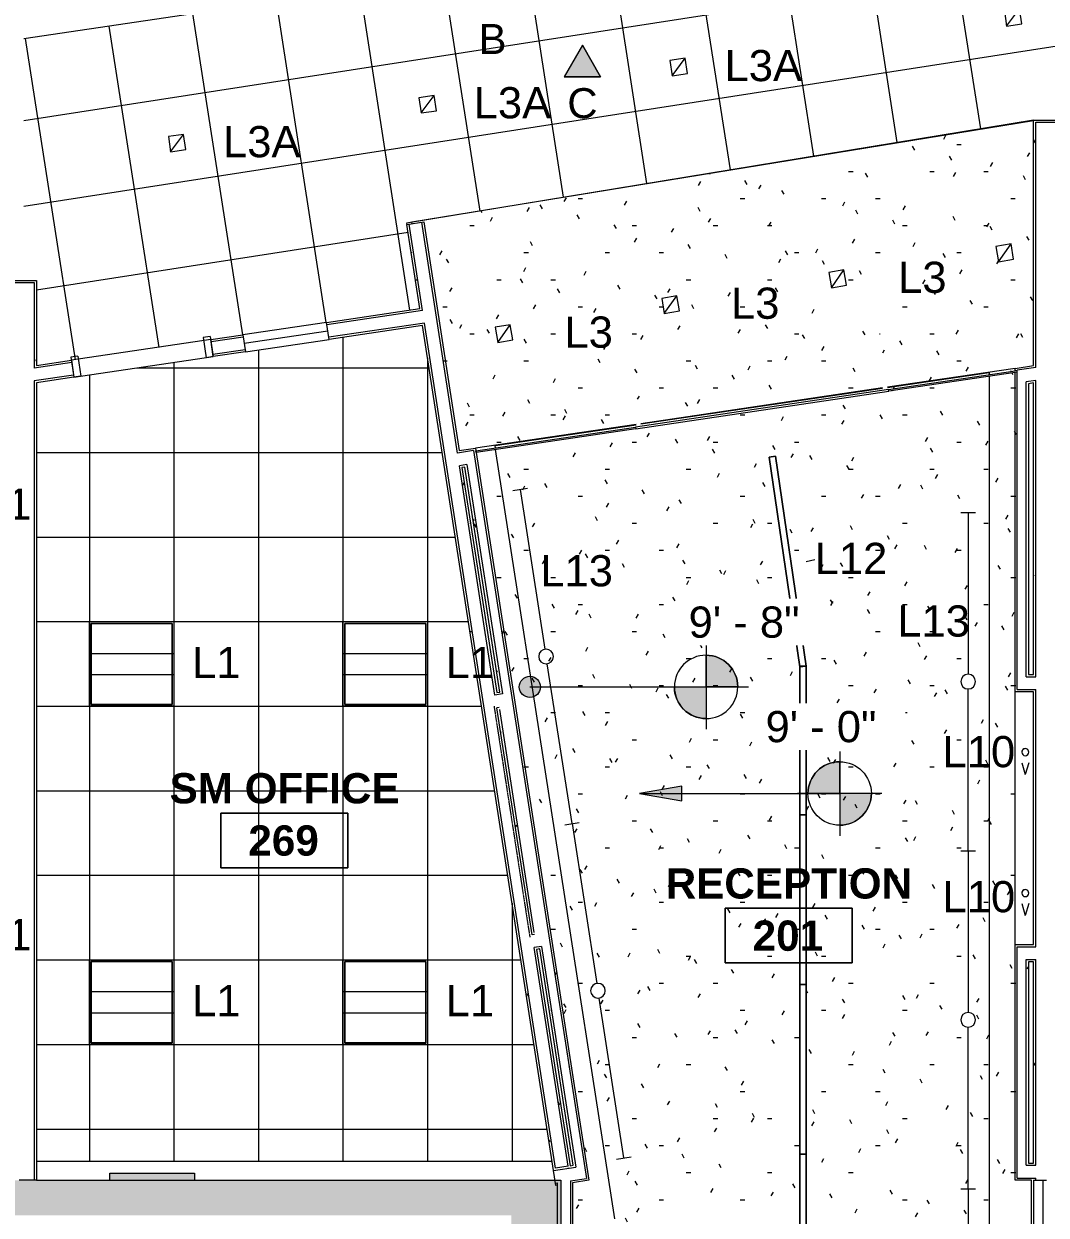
# Model space of a CAD drawing. Header units: inches. Extents: x 389 to 3083, y 11893 to 13691.
# Drawn here: x 1535.3 to 1825.6, y 12990.2 to 13328.3 of the extents above; entities that cross this region are included whole.
import ezdxf

# ---------------------------------------------------------------- set-up
doc = ezdxf.new("R2010")
doc.units = ezdxf.units.IN
doc.header["$MEASUREMENT"] = 0
doc.linetypes.add('X2$0$Overhead 1_16_', pattern=[0.10156249999999999, 0.06249999999999999, -0.03906249999999999])
for name, color, linetype, lineweight in [('X2$0$A-ANNO-NOTE', 131, 'Continuous', 9), ('X2$0$A-AREA-IDEN', 2, 'Continuous', 9), ('X2$0$A-CLNG', 13, 'Continuous', 13), ('X2$0$A-CLNG-PATT', 13, 'Continuous', 13), ('X2$0$A-DETL', 90, 'Continuous', 13), ('X2$0$A-DETL-GENF', 92, 'Continuous', 9), ('X2$0$A-DOOR', 31, 'Continuous', 13), ('X2$0$A-DOOR-FRAM', 31, 'Continuous', 20), ('X2$0$A-FLOR-OVHD', 1, 'X2$0$Overhead 1_16_', 9), ('X2$0$A-GLAZ', 151, 'Continuous', 13), ('X2$0$A-WALL', 113, 'Continuous', 13), ('X2$0$A-WALL-PATT', 111, 'Continuous', 13), ('X2$0$E-LITE-EQPM', 33, 'Continuous', 9), ('X2$0$E-LITE-EQPM-IDEN', 33, 'Continuous', 9), ('X2$0$G-ANNO-DIMS', 111, 'Continuous', 9), ('X2$0$I-WALL', 2, 'Continuous', 9)]:
    doc.layers.add(name, color=color, linetype=linetype, lineweight=lineweight)
doc.styles.add('X2$0$Arial_3', font='arial.ttf', dxfattribs={"height": 8.85179640718562})
doc.styles.add('X2$0$Swis721 Lt BT', font='swissl.ttf', dxfattribs={"height": 8.51463790446841})
doc.styles.add('X2$0$Swis721 Lt BT_B', font='', dxfattribs={"height": 8.583975346687202})
doc.styles.get('X2$0$Swis721 Lt BT_B').set_extended_font_data('Swis721 Lt BT', bold=True)
pattern_1 = [(0, (-24941.60159030255, 0), (30.72, 7.68), [1.267, -21.773, 1.267, -21.773, -122.88]), (0, (-24941.60159030255, 0), (30.72, 7.68), [-46.08, 1.267, -44.813, 1.267, -21.773, -53.76]), (0, (-24941.60159030255, 0), (30.72, 7.68), [-115.2, 1.267, -14.093, 1.267, -37.133]), (120, (-24930.08159030255, 3.84), (-22.01107510106448, 22.76430040425796), [1.267, -21.773, 1.267, -21.773, -122.88]), (120, (-24930.08159030255, 3.84), (-22.01107510106448, 22.76430040425796), [-46.07999999999998, 1.267, -44.81299999999999, 1.267, -21.773, -53.75999999999998]), (120, (-24930.08159030255, 3.84), (-22.01107510106448, 22.76430040425796), [-115.2, 1.267, -14.093, 1.267, -37.13299999999999]), (240, (-24926.24159030255, 19.2), (-8.708924898935503, -30.44430040425795), [1.267, -21.773, 1.267, -21.773, -122.88]), (240, (-24926.24159030255, 19.2), (-8.708924898935503, -30.44430040425795), [-46.08, 1.267, -44.813, 1.267, -21.773, -53.76]), (240, (-24926.24159030255, 19.2), (-8.708924898935503, -30.44430040425795), [-115.2, 1.267, -14.093, 1.267, -37.133])]

# ---------------------------------------------------------------- blocks, each defined once
blk = doc.blocks.new('X2$0$Single Flush - OTJ_SOLIDFLUSH_ALUM-4900816-FIRST FLOOR')
at = {"layer": 'X2$0$A-DOOR-FRAM'}
for p, q in [((-20.00000000000034, -3.312499999999999), (-20.00000000000034, 2.4375)), ((-20.00000000000034, 2.437499999999999), (-18.00000000000034, 2.437499999999999)), ((-18.00000000000034, -3.312499999999999), (-18.00000000000034, 2.4375)), ((18.00000399999976, -3.312499999999999), (18.00000399999976, 2.4375)), ((18.00000399999976, 2.437499999999999), (20.00000399999975, 2.437499999999999)), ((20.00000399999975, -3.312499999999999), (20.00000399999975, 2.4375)), ((-20.00000000000034, -3.312499999999999), (-18.00000000000034, -3.312499999999999)), ((18.00000399999976, -3.312499999999999), (20.00000399999975, -3.312499999999999))]:
    blk.add_line(p, q, dxfattribs=at)
blk = doc.blocks.new('X2$0$Frameless opening with glazing - 24_ x 96_-4900874-FIRST FLOOR')
at = {"layer": 'X2$0$A-GLAZ'}
blk.add_line((-13.5000000000001, 0.06250000000124077), (10.49999999999988, 0.06250000000124077), dxfattribs=at)
blk = doc.blocks.new('X2$0$L-Ceiling Light - Linear Box - 2_x2_-4960925-FIRST FLOOR')
at = {"layer": 'X2$0$E-LITE-EQPM'}
for p, q in [((-12, -11.99999999999904), (-12, 12.00000000000094)), ((-12, 12.00000000000094), (12, 12.00000000000094)), ((-12, -11.99999999999965), (-12, 12.00000000000037)), ((-12, 12.00000000000037), (11.99999999999999, 12.00000000000037)), ((-11.50000000000008, -11.49999999999979), (-11.50000000000008, 11.50000000000021)), ((-11.50000000000008, 11.50000000000021), (11.49999999999991, 11.50000000000021)), ((11.49999999999985, 11.50000000000037), (-11.50000000000013, 11.50000000000037)), ((-11.50000000000012, 11.50000000000037), (-11.50000000000013, -11.49999999999964)), ((11.49999999999991, 11.50000000000021), (11.49999999999991, -11.49999999999979)), ((11.49999999999985, -11.49999999999964), (11.49999999999985, 11.50000000000037)), ((12, 12.00000000000094), (12, -11.99999999999903)), ((11.99999999999999, 12.00000000000037), (11.99999999999999, -11.99999999999965)), ((-12.00000000000001, 3.00000000000094), (11.99999999999999, 3.00000000000094)), ((-12.00000000000001, -2.99999999999906), (11.99999999999999, -2.99999999999906)), ((12, -11.99999999999904), (-12, -11.99999999999904)), ((11.99999999999999, -11.99999999999965), (-12, -11.99999999999965)), ((11.49999999999991, -11.49999999999979), (-11.50000000000008, -11.49999999999979)), ((-11.50000000000013, -11.49999999999964), (11.49999999999985, -11.49999999999964))]:
    blk.add_line(p, q, dxfattribs=at)
blk = doc.blocks.new('X2$0$L-Recessed Square Downlight - 4_-4552743-FIRST FLOOR')
at = {"layer": 'X2$0$E-LITE-EQPM'}
for p, q in [((-2.187499999999749, -2.18750000000022), (-2.187499999999749, 2.187499999999678)), ((-2.187499999999749, 2.187499999999678), (2.187500000000309, 2.187499999999678)), ((-2.187499999999749, 2.187499999999678), (2.187500000000309, -2.18750000000022)), ((2.187500000000309, 2.187499999999678), (2.187500000000309, -2.18750000000022)), ((2.187500000000309, -2.18750000000022), (-2.187499999999748, -2.18750000000022))]:
    blk.add_line(p, q, dxfattribs=at)
blk = doc.blocks.new('X2$0$L-Recessed Square Downlight - 4_  black trim-5264487-FIRST FLOOR')
at = {"layer": 'X2$0$E-LITE-EQPM'}
for p, q in [((-2.187499999999749, -2.18750000000022), (-2.187499999999749, 2.187499999999678)), ((-2.187499999999749, 2.187499999999678), (2.187500000000309, 2.187499999999678)), ((-2.187499999999749, 2.187499999999678), (2.187500000000309, -2.18750000000022)), ((2.187500000000309, 2.187499999999678), (2.187500000000309, -2.18750000000022)), ((2.187500000000309, -2.18750000000022), (-2.187499999999748, -2.18750000000022))]:
    blk.add_line(p, q, dxfattribs=at)
blk = doc.blocks.new('X2$0$L-Recessed Circular - Wall Washer - 2_-5292721-FIRST FLOOR')
at = {"layer": 'X2$0$E-LITE-EQPM'}
for p in [(-0.9999999999999578, -2.999999999999904), (1.000000000000032, -2.9999999999999)]:
    blk.add_line(p, (3.996802888650563e-15, -6.377481400514744), dxfattribs=at)
for centre, radius, start, end in [((0, 0), 0.9999999999739633, 359.9999999999996, 179.9999999999997), ((0, 2.1316282072803e-14), 0.9999999999739634, 180.0000000000001, 359.9999999999993)]:
    blk.add_arc(centre, radius, start, end, dxfattribs=at)
blk = doc.blocks.new('X2$0$Lighting-Recessed-Axis-Sculpt - SCR-B4-300-80-35-F-4 2-5312982-FIRST FLOOR')
at = {"layer": 'X2$0$A-DETL-GENF'}
for p, q in [((21.08500000000024, 0.8749999999996664), (-21.08499999999975, 0.8749999999996664)), ((-21.08499999999975, 0.8749999999996664), (-21.08499999999975, -0.8750000000003298)), ((-21.08499999999975, 0.8749999999996664), (21.08500000000024, 0.8749999999996664)), ((-21.08499999999975, -0.8750000000003298), (-21.08499999999975, 0.8749999999996664)), ((21.08500000000024, -0.8750000000003298), (21.08500000000024, 0.8749999999996664)), ((21.08500000000024, 0.8749999999996664), (21.08500000000024, -0.8750000000003298)), ((-21.08499999999975, -0.8750000000003298), (21.08500000000024, -0.8750000000003298)), ((21.08500000000024, -0.8750000000003298), (-21.08499999999975, -0.8750000000003298))]:
    blk.add_line(p, q, dxfattribs=at)
blk = doc.blocks.new('X2$0$Lighting-Recessed-Axis-Sculpt - SCR-B4-300-80-35-F-4-V5-FIRST FLOOR')
at = {"layer": 'X2$0$A-DETL-GENF'}
for p, q in [((24.08500000000024, 0.874999999999668), (-24.08499999999975, 0.874999999999668)), ((-24.08499999999975, 0.874999999999668), (-24.08499999999975, -0.8750000000003315)), ((-24.08499999999975, 0.874999999999668), (24.08500000000024, 0.874999999999668)), ((-24.08499999999975, -0.8750000000003315), (-24.08499999999975, 0.874999999999668)), ((24.08500000000024, -0.8750000000003315), (24.08500000000024, 0.874999999999668)), ((24.08500000000024, 0.874999999999668), (24.08500000000024, -0.8750000000003315)), ((-24.08499999999975, -0.8750000000003315), (24.08500000000024, -0.8750000000003315)), ((24.08500000000024, -0.8750000000003315), (-24.08499999999975, -0.8750000000003315))]:
    blk.add_line(p, q, dxfattribs=at)
blk = doc.blocks.new('X2$0$Lighting-Recessed-Axis-Sculpt - SCR-B4-300-80-35-F-4 2 2-5313175-FIRST FLOOR')
at = {"layer": 'X2$0$A-DETL-GENF'}
for p, q in [((30.08500000000024, 0.8749999999996664), (-30.08499999999975, 0.8749999999996664)), ((-30.08499999999975, 0.8749999999996664), (-30.08499999999975, -0.8750000000003298)), ((-30.08499999999975, 0.8749999999996664), (30.08500000000024, 0.8749999999996664)), ((-30.08499999999975, -0.8750000000003298), (-30.08499999999975, 0.8749999999996664)), ((30.08500000000024, -0.8750000000003298), (30.08500000000024, 0.8749999999996664)), ((30.08500000000024, 0.8749999999996664), (30.08500000000024, -0.8750000000003298)), ((-30.08499999999975, -0.8750000000003298), (30.08500000000024, -0.8750000000003298)), ((30.08500000000024, -0.8750000000003298), (-30.08499999999975, -0.8750000000003298))]:
    blk.add_line(p, q, dxfattribs=at)
blk = doc.blocks.new('X2$0$Strip Lighting Fixtures - 8_ COVE LIGHT-5330250-FIRST FLOOR')
at = {"layer": 'X2$0$A-DETL-GENF'}
for p, q in [((0, 2.093749999999723), (0, -2.093750000000286)), ((96.00000000000007, 2.093749999999755), (96.00000000000007, -2.09375000000056)), ((0, -2.104982854689297e-13), (45.90625, -2.104982854689297e-13)), ((96.00000000000007, -1.891820033961266e-13), (50.09374999999999, -1.891820033961266e-13))]:
    blk.add_line(p, q, dxfattribs=at)
blk.add_circle((47.99999999999999, -2.611244553918368e-13), 2.09375, dxfattribs=at)
blk = doc.blocks.new('X2$0$Room Tag - Room Name and Number-3379422-FIRST FLOOR')
at = {"layer": 'X2$0$A-AREA-IDEN'}
for p, q in [((-0.1880646717928032, -0.1635729993857746), (-0.1880646717928032, -0.001823739990654245)), ((-0.1880646717928032, -0.001823739990654244), (0.1869353282071967, -0.001823739990654244)), ((0.1869353282071967, -0.001823739990655456), (-0.1880646717928029, -0.001823739990654244)), ((-0.1880646717928029, -0.001823739990654251), (-0.1880646717928032, -0.1635729993857734)), ((0.1869353282071967, -0.001823739990654244), (0.1869353282071967, -0.1635729993857746)), ((0.1869353282071964, -0.1635729993857746), (0.1869353282071967, -0.001823739990655458)), ((0.1869353282071967, -0.1635729993857746), (-0.1880646717928032, -0.1635729993857746)), ((-0.1880646717928032, -0.1635729993857734), (0.1869353282071964, -0.1635729993857746))]:
    blk.add_line(p, q, dxfattribs=at)
blk = doc.blocks.new('X2$0$Spot Elevations - Spot Elevation - Target Filled-49714-FIRST FLOOR')
at = {"layer": 'X2$0$G-ANNO-DIMS'}
h = blk.add_hatch(color=256, dxfattribs=at)
edge = h.paths.add_edge_path(flags=0)
edge.add_line((1.249000902703301e-16, 0), (-0.09374999999999985, 0))
edge.add_arc((4.891920202254595e-16, -2.60208521396521e-16), 0.09375000000000024, 90.00000000000063, 180.0000000000003, ccw=False)
edge.add_line((1.249000902703301e-16, 0.09375000000000007), (1.249000902703301e-16, 0))
h = blk.add_hatch(color=256, dxfattribs=at)
edge = h.paths.add_edge_path(flags=0)
edge.add_line((1.249000902703301e-16, 0), (0.09375000000000029, 0))
edge.add_arc((2.289834988289385e-16, 6.245004513516504e-17), 0.09374999999999996, 269.99999999999955, 359.99999999999966, ccw=False)
edge.add_line((1.249000902703301e-16, -0.09375), (1.249000902703301e-16, 0))
for p, q in [((-2.706168622523819e-16, 0.1243846875261664), (-2.706168622523819e-16, -0.125)), ((1.249000902703301e-16, 0), (1.249000902703301e-16, 0.09375000000000007)), ((0.1250000000000001, 7.067913962433002e-16), (-0.1249999999999998, 7.067913962433002e-16)), ((-0.09374999999999985, 0), (1.249000902703301e-16, 0)), ((1.249000902703301e-16, 0), (1.249000902703301e-16, -0.09375)), ((0.09375000000000029, 0), (1.249000902703301e-16, 0))]:
    blk.add_line(p, q, dxfattribs=at)
blk.add_circle((1.249000902703301e-16, 0), 0.09375000000000006, dxfattribs=at)
for centre, radius, start, end in [((4.891920202254595e-16, -2.60208521396521e-16), 0.09375000000000024, 90.0000000000002, 179.9999999999999), ((2.289834988289385e-16, 6.245004513516504e-17), 0.09374999999999996, 269.9999999999992, 359.9999999999993)]:
    blk.add_arc(centre, radius, start, end, dxfattribs=at)

msp = doc.modelspace()

# ---------------------------------------------------------------- hatches: boundary and pattern name
at = {"layer": 'X2$0$A-ANNO-NOTE'}
msp.add_hatch(color=256, dxfattribs=at).paths.add_polyline_path([(1688.748751745487, 13313.29870653582), (1693.894266873453, 13322.23764130282), (1699.062853900468, 13313.31202710294)], flags=0)
at = {"layer": 'X2$0$A-CLNG-PATT'}
h = msp.add_hatch(dxfattribs=at)
h.set_pattern_fill('FP2_30', color=256, style=0, pattern_type=2)
h.set_pattern_definition(pattern_1)
h.paths.add_polyline_path([(1658.955368658972, 13207.19636014671), (1663.525733240189, 13207.90515672902), (1663.536021209453, 13207.83881926135), (1709.146660125658, 13214.5963689987), (1703.90716329631, 13249.95993387862), (1705.267315546873, 13250.16145523057), (1710.543510943291, 13214.80332266347), (1779.132712094652, 13224.96531445396), (1773.893179097966, 13260.32912344242), (1775.253331348529, 13260.53064479436), (1780.529526744951, 13225.17226276026), (1822.00196770074, 13231.31670820439), (1822.00196770074, 13300.83561283063), (1730.843697993678, 13286.030866429), (1645.481761282128, 13271.98068814778), (1645.550405597423, 13271.55801984682), (1648.893414005568, 13272.07647146971), (1658.845444694227, 13207.90515672902)], flags=0)
h = msp.add_hatch(dxfattribs=at)
h.set_pattern_fill('FP2_82', color=256, style=0, pattern_type=2)
h.set_pattern_definition(pattern_1)
h.paths.add_polyline_path([(1710.793786576742, 12656.13956830657), (1722.742732514915, 12657.90993463049), (1703.126967700769, 12731.11696554612), (1703.126967700769, 12989.16966313752), (1669.269114697283, 13207.48721153552), (1663.718099323534, 13206.66476822278), (1695.751967700831, 13000.10838648462), (1691.126967700769, 12999.39111674935), (1691.14901531352, 12729.45485276408), (1710.334277647973, 12657.85447897528)], flags=0)
h.paths.add_polyline_path([(1809.37696770074, 12670.74573899893), (1821.37696770074, 12672.52366953749), (1821.37696770074, 13000.10838648464), (1816.751967700748, 13000.10838648464), (1816.751967700748, 13229.33840055786), (1809.37696770074, 13228.24571408104), (1809.37696770074, 12671.98444743589)], flags=0)
h.paths.add_polyline_path([(1663.641470910552, 13207.15887301018), (1669.192486284301, 13207.98131632294), (1669.094725883235, 13208.61168148779), (1709.153989906936, 13214.54689722611), (1709.146660125658, 13214.5963689987), (1663.536021209453, 13207.83881926135), (1663.636371151948, 13207.1917565718)], flags=0)
h.paths.add_polyline_path([(1710.514142157492, 13214.74841857805), (1779.140005708588, 13224.9160867899), (1779.132712094652, 13224.96531445396), (1710.506813079122, 13214.79788560649)], flags=0)
h.paths.add_polyline_path([(1780.500157959152, 13225.11760814185), (1809.37696770074, 13229.39602163315), (1809.37696770074, 13228.75117220142), (1816.751967700748, 13229.84385867824), (1816.751841391277, 13230.53886359378), (1780.492865048116, 13225.16683106175)], flags=0)
h = msp.add_hatch(dxfattribs=at)
h.set_pattern_fill('FP2_1', color=256, style=0, pattern_type=2)
h.set_pattern_definition(pattern_1)
h.paths.add_polyline_path([(1722.742732514915, 12657.90993463049), (1809.37696770074, 12670.74573899893), (1809.37696770074, 13228.24571408104), (1669.269114697283, 13207.48721153552), (1703.126967700769, 12989.16966313752), (1703.126967700769, 12731.11696554612), (1722.614802268683, 12658.38737680916)], flags=0)
h.paths.add_polyline_path([(1762.99657410456, 12676.81496065478), (1755.676524746676, 12718.34477858598), (1756.538241386104, 12718.49666483656), (1755.663241386221, 12718.49666483656), (1755.663241386221, 13145.865085039), (1746.960282708118, 13205.33800265323), (1748.691841218515, 13205.59138995571), (1757.404020641421, 13146.05546105808), (1757.413241386221, 13146.02666483655), (1757.413241386221, 12718.57318881653), (1764.720007383658, 12677.118733156)], flags=0)
h.paths.add_polyline_path([(1669.192486284301, 13207.98131632294), (1809.37696770074, 13228.75117220142), (1809.37696770074, 13229.39602163315), (1780.500157959152, 13225.11760814185), (1780.529526744951, 13224.91938587055), (1779.169374494388, 13224.7178645186), (1779.140005708588, 13224.9160867899), (1710.514142157492, 13214.74841857805), (1710.543510943291, 13214.55019630675), (1709.183358692728, 13214.34867495481), (1709.153989906936, 13214.54689722611), (1669.094725883235, 13208.61168148779)], flags=0)
at = {"layer": 'X2$0$A-WALL-PATT'}
h = msp.add_hatch(dxfattribs=at)
h.set_pattern_fill('FP2_1', color=256, style=0, pattern_type=2)
h.set_pattern_definition(pattern_1)
h.paths.add_polyline_path([(1822.626967700744, 13000.10838648464), (1822.626967700744, 13000.73338648464), (1822.00196770074, 13000.73338648464), (1822.00196770074, 13000.10838648464), (1822.368347011092, 13000.10838648464)], flags=0)
h.paths.add_polyline_path([(1822.626967700744, 13004.35838648465), (1822.626967700744, 13062.73338648464), (1822.00196770074, 13062.73338648464), (1822.00196770074, 13004.35838648465)], flags=0)
h.paths.add_polyline_path([(1822.098817561662, 13066.35838648464), (1822.626967700744, 13066.35838648464), (1822.626967700744, 13139.39397395993), (1822.00196770074, 13139.39397395993), (1822.017700758242, 13066.35838648464), (1822.087156408721, 13066.35838648464)], flags=0)
h.paths.add_polyline_path([(1822.00196770074, 13143.01897395992), (1822.626967700744, 13143.01897395992), (1822.626967700744, 13227.11291473005), (1822.00196770074, 13227.02031418116), (1822.00196770074, 13143.64397395992)], flags=0)
h.paths.add_polyline_path([(1822.00196770074, 13230.68488555391), (1822.626967700744, 13230.7774861028), (1822.626967700744, 13300.9885708786), (1822.00196770074, 13300.9885708786), (1822.00196770074, 13230.7774861028)], flags=0)
h = msp.add_hatch(dxfattribs=at)
h.set_pattern_fill('FP2_1', color=256, style=0, pattern_type=2)
h.set_pattern_definition(pattern_1)
h.paths.add_polyline_path([(1956.581139010752, 13300.36357087861), (1956.581139010752, 13300.9885708786), (1822.626967700744, 13300.9885708786), (1822.626967700744, 13300.36357087861), (1952.956139010759, 13300.36357087861)], flags=0)
h = msp.add_hatch(dxfattribs=at)
h.set_pattern_fill('FP2_1', color=256, style=0, pattern_type=2)
h.set_pattern_definition(pattern_1)
h.paths.add_polyline_path([(1685.617081893179, 13003.46989130652), (1686.234698728465, 13003.56567462846), (1649.044658525156, 13243.36937397044), (1648.426393338672, 13243.27777125737), (1685.602227303349, 13003.56567462846)], flags=0)
h.paths.add_polyline_path([(1647.870837344515, 13246.86003096621), (1648.48910253101, 13246.95163367921), (1644.693619525562, 13271.42514488057), (1644.076002690272, 13271.3293615601), (1647.856631105882, 13246.95163367921)], flags=0)
h = msp.add_hatch(dxfattribs=at)
h.set_pattern_fill('FP2_1', color=256, style=0, pattern_type=2)
h.set_pattern_definition(pattern_1)
h.paths.add_polyline_path([(1689.816876373166, 13004.12121789567), (1690.434493208479, 13004.2170012176), (1680.786198702168, 13066.23379735561), (1680.19826600514, 13066.14261760858), (1689.781225357579, 13004.35109786831)], flags=0)
h.paths.add_polyline_path([(1679.642722737903, 13069.7247952533), (1680.260339573208, 13069.82057857523), (1670.26056076337, 13134.29977618), (1669.642943928076, 13134.20399285807), (1679.53208482614, 13070.43819541053)], flags=0)
h.paths.add_polyline_path([(1669.087400660861, 13137.78617050278), (1669.705017496162, 13137.88195382472), (1659.606695248127, 13202.99656566671), (1658.989078412826, 13202.90078234477), (1668.955966323334, 13138.63366731072)], flags=0)
h.paths.add_polyline_path([(1658.433535145607, 13206.48295998948), (1659.051151980912, 13206.57874331142), (1648.893414005568, 13272.07647146971), (1648.275797170278, 13271.98068814778), (1658.394617519472, 13206.73390327071)], flags=0)
h = msp.add_hatch(dxfattribs=at)
h.set_pattern_fill('FP2_1', color=256, style=0, pattern_type=2)
h.set_pattern_definition(pattern_1)
h.paths.add_polyline_path([(1538.893139010765, 13000.10838648461), (1538.893139010765, 13227.0492281027), (1538.268139010768, 13226.95662755382), (1538.268139010768, 13000.10838648461)], flags=0)
h.paths.add_polyline_path([(1538.268139010768, 13230.62119892657), (1538.893139010765, 13230.71379947545), (1538.893139010765, 13254.85563648422), (1538.268139010768, 13254.85563648422), (1538.268139010768, 13231.34562212591)], flags=0)
h = msp.add_hatch(dxfattribs=at)
h.set_pattern_fill('FP2_1', color=256, style=0, pattern_type=2)
h.set_pattern_definition(pattern_1)
h.paths.add_polyline_path([(1817.376967700748, 13139.39397395993), (1817.376967700748, 13229.43100110675), (1816.751967700748, 13229.33840055786), (1816.757876242533, 13139.39397395993)], flags=0)
h.paths.add_polyline_path([(1816.751967700748, 13229.84385867824), (1817.376967700748, 13229.93645922712), (1817.376967700748, 13230.63146414266), (1816.751967700748, 13230.52850607381)], flags=0)
h = msp.add_hatch(dxfattribs=at)
h.set_pattern_fill('FP2_1', color=256, style=0, pattern_type=2)
h.set_pattern_definition(pattern_1)
h.paths.add_polyline_path([(1674.213308509294, 13134.91278944038), (1674.83092534458, 13135.00857276246), (1663.621516562118, 13207.28753989373), (1663.00389972682, 13207.1917565718), (1674.198453919464, 13135.00857276231)], flags=0)
h = msp.add_hatch(dxfattribs=at)
h.set_pattern_fill('FP2_1', color=256, style=0, pattern_type=2)
h.set_pattern_definition(pattern_1)
h.paths.add_polyline_path([(1670.473897743665, 13138.63366731072), (1671.091514578959, 13138.72945063265), (1661.184758974792, 13202.60882880405), (1660.567142139491, 13202.51304548212), (1670.459043153835, 13138.72945063265)], flags=0)
h = msp.add_hatch(dxfattribs=at)
h.set_pattern_fill('FP2_1', color=256, style=0, pattern_type=2)
h.set_pattern_definition(pattern_1)
h.paths.add_polyline_path([(1684.117303997158, 13071.0512086709), (1684.734920832525, 13071.14699199285), (1674.926708666542, 13134.39095592701), (1674.30909183119, 13134.29517260508), (1681.268541662874, 13089.42020592318)], flags=0)
h = msp.add_hatch(dxfattribs=at)
h.set_pattern_fill('FP2_1', color=256, style=0, pattern_type=2)
h.set_pattern_definition(pattern_1)
h.paths.add_polyline_path([(1695.038567543532, 13000.63021999797), (1695.656184378902, 13000.72600331992), (1684.830704154458, 13070.52937515755), (1684.21308731912, 13070.43359183561), (1695.023712953702, 13000.72600331991)], flags=0)
h = msp.add_hatch(dxfattribs=at)
h.set_pattern_fill('FP2_1', color=256, style=0, pattern_type=2)
h.set_pattern_definition(pattern_1)
h.paths.add_polyline_path([(1691.299156777877, 13004.35109786831), (1691.916773613171, 13004.44688119024), (1682.393946567077, 13065.85066406788), (1681.776329731783, 13065.75488074594), (1691.284302188084, 13004.44688119024)], flags=0)
h = msp.add_hatch(dxfattribs=at)
h.set_pattern_fill('FP2_1', color=256, style=0, pattern_type=2)
h.set_pattern_definition(pattern_1)
h.paths.add_polyline_path([(1816.757876242533, 13000.73338648464), (1817.376967700748, 13000.73338648464), (1817.376967700748, 13066.35838648464), (1816.751967700748, 13066.35838648464), (1816.751967700748, 13000.73338648464)], flags=0)
h = msp.add_hatch(dxfattribs=at)
h.set_pattern_fill('FP2_1', color=256, style=0, pattern_type=2)
h.set_pattern_definition(pattern_1)
h.paths.add_polyline_path([(1819.87696770074, 13004.98338648464), (1820.50196770074, 13004.98338648464), (1820.50196770074, 13062.10838648464), (1819.87696770074, 13062.10838648464), (1819.87696770074, 13030.43270592318)], flags=0)
h = msp.add_hatch(dxfattribs=at)
h.set_pattern_fill('FP2_1', color=256, style=0, pattern_type=2)
h.set_pattern_definition(pattern_1)
h.paths.add_polyline_path([(1685.712865215111, 13002.85227447122), (1692.012556935144, 13003.82926435495), (1691.916773613171, 13004.44688119024), (1685.617081893179, 13003.46989130652)], flags=0)
for points in [[(1578.715889010771, 13000.10838648461), (1583.751967700766, 13000.10838648461), (1583.751967700766, 13002.1083864846), (1559.751967700769, 13002.1083864846), (1559.751967700769, 13000.10838648461), (1570.466389010777, 13000.10838648461)], [(1412.751967700769, 12990.10838648461), (1673.751967700766, 12990.10838648461), (1673.751967700766, 13000.10838648462), (1412.751967700769, 13000.10838648461)], [(1686.876967700766, 12984.10838648461), (1686.876967700766, 12986.13474723218), (1687.751967700762, 12986.13474723218), (1687.751967700762, 13000.10838648462), (1673.751967700766, 13000.10838648462), (1673.751967700766, 12984.10838648461), (1686.251967700769, 12984.10838648461)]]:
    msp.add_hatch(color=256, dxfattribs=at).paths.add_polyline_path(points, flags=0)
at = {"layer": 'X2$0$G-ANNO-DIMS'}
h = msp.add_hatch(color=256, dxfattribs=at)
edge = h.paths.add_edge_path(flags=0)
edge.add_arc((1678.997154860961, 13140.12656654426), 3, 0, 360)
msp.add_hatch(color=256, dxfattribs=at).paths.add_polyline_path([(1710.157953668222, 13109.88176751324), (1722.157953668222, 13107.76584374474), (1722.157953668222, 13111.99769128175)], flags=0)

# ---------------------------------------------------------------- linework, layer by layer
at = {"layer": 'X2$0$A-ANNO-NOTE'}
for p, q in [((1693.894266873427, 13322.23764130281), (1688.748751745461, 13313.2987065358)), ((1693.89426687342, 13322.23764130281), (1688.748751745454, 13313.2987065358)), ((1699.062853900439, 13313.31202710293), (1693.894266873427, 13322.23764130281)), ((1693.89426687342, 13322.23764130281), (1699.062853900436, 13313.31202710293)), ((1688.748751745461, 13313.2987065358), (1699.062853900439, 13313.31202710293)), ((1699.062853900436, 13313.31202710293), (1688.748751745461, 13313.2987065358))]:
    msp.add_line(p, q, dxfattribs=at)
at = {"layer": 'X2$0$A-CLNG'}
for p, q in [((1535.330639010743, 13324.11128540494), (1588.455639010743, 13331.98233206)), ((1822.001967700719, 13300.98857087859), (1644.005794362743, 13271.78206923585)), ((1645.452203699544, 13272.16268505672), (1822.001967700719, 13300.83561283062)), ((1644.005794362743, 13271.78206923585), (1644.076002690479, 13271.32936155862)), ((1645.550405597402, 13271.55801984681), (1645.452203699544, 13272.16268505672)), ((1816.751967700719, 13230.53888230744), (1780.492865048087, 13225.16683106174)), ((1780.50015795913, 13225.11760814184), (1809.376967700719, 13229.39602163314)), ((1809.376967700719, 13229.39602163314), (1809.376967700719, 13228.75117220141)), ((1809.376967700719, 13228.24571408103), (1809.376967700719, 12670.74573899892)), ((1779.13271209463, 13224.96531445395), (1710.506813079093, 13214.79788560648)), ((1710.51414215747, 13214.74841857804), (1779.140005708567, 13224.91608678989)), ((1709.146660125629, 13214.59636899869), (1663.536021209431, 13207.83881926134)), ((1669.094725883213, 13208.61168148778), (1709.153989906907, 13214.5468972261)), ((1669.192486284272, 13207.98131632293), (1669.094725883213, 13208.61168148778)), ((1703.12696770074, 12989.16966313751), (1669.269114697261, 13207.48721153551)), ((1816.751967700719, 13066.98338648463), (1816.751967700719, 13138.76897395991)), ((1685.317414630197, 13005.40216451283), (1538.893139010743, 13005.40216451283))]:
    msp.add_line(p, q, dxfattribs=at)
for centre, radius, start, end in [((1819.626967700726, 13121.6056364842), 1.000000000003638, 0, 180), ((1819.626967700726, 13121.6056364842), 1, 180, 0), ((1819.626967700726, 13081.6056364842), 1.000000000003638, 0, 180), ((1819.626967700726, 13081.6056364842), 1, 180, 0)]:
    msp.add_arc(centre, radius, start, end, dxfattribs=at)
at = {"layer": 'X2$0$A-CLNG-PATT'}
for p, q in [((1796.898683340992, 13362.86543656536), (1806.880249282292, 13298.50732375094)), ((1773.157298799855, 13359.34789218176), (1783.196044581245, 13294.6211010837)), ((1749.415914258718, 13355.83034779815), (1759.511839880198, 13290.73487841646)), ((1725.674529717581, 13352.31280341454), (1735.827635179151, 13286.84865574922)), ((1535.330639010769, 13300.83868940272), (1832.33113901076, 13346.90172552525)), ((1701.933145176444, 13348.79525903094), (1712.143430478104, 13282.96243308198)), ((1678.191760635307, 13345.27771464733), (1688.459225777057, 13279.07621041474)), ((1654.45037609417, 13341.76017026373), (1664.77502107601, 13275.1899877475)), ((1630.708991553032, 13338.24262588012), (1644.853245124661, 13247.04476450326)), ((1606.967607011896, 13334.72508149652), (1621.111860583523, 13243.52722011966)), ((1583.226222470758, 13331.20753711291), (1597.370476042385, 13240.00967573606)), ((1559.484837929622, 13327.6899927293), (1573.629091501247, 13236.49213135246)), ((1535.330639010769, 13276.55175435239), (1832.33113901076, 13322.61479047493)), ((1535.743453388484, 13324.1724483457), (1549.887706960109, 13232.97458696886)), ((1538.893139010765, 13252.81734216376), (1644.408991005719, 13269.18223212841)), ((1625.936409697446, 13239.31381287969), (1625.936409697446, 13005.40216451284)), ((1601.936409697446, 13235.75795180258), (1601.936409697446, 13005.40216451284)), ((1567.440449196764, 13230.647), (1650.385240896692, 13230.647)), ((1577.936409697446, 13232.20209072547), (1577.936409697446, 13005.40216451284)), ((1649.936409697446, 13233.54109157319), (1649.936409697446, 13005.40216451284)), ((1553.936409697446, 13228.64622964836), (1553.936409697446, 13005.40216451284)), ((1538.893139010765, 13206.647), (1654.107289252613, 13206.647)), ((1538.893139010765, 13182.647), (1657.829337608534, 13182.647)), ((1538.893139010765, 13158.647), (1661.551385964455, 13158.647)), ((1538.893139010765, 13134.647), (1665.273434320376, 13134.647)), ((1538.893139010765, 13110.647), (1668.995482676296, 13110.647)), ((1538.893139010765, 13086.647), (1672.717531032217, 13086.647)), ((1673.936409697446, 13078.78759432652), (1673.936409697446, 13005.40216451284)), ((1538.893139010765, 13062.647), (1676.439579388138, 13062.647)), ((1538.893139010765, 13038.647), (1680.161627744059, 13038.647)), ((1538.893139010765, 13014.647), (1683.88367609998, 13014.647))]:
    msp.add_line(p, q, dxfattribs=at)
at = {"layer": 'X2$0$A-DETL'}
msp.add_line((1818.751967700719, 13000.10838648463), (1816.751967700719, 13000.10838648463), dxfattribs=at)
at = {"layer": 'X2$0$A-FLOR-OVHD'}
msp.add_line((1668.820387902088, 13134.61402718175), (1678.982998359203, 13069.08488095698), dxfattribs=at)
at = {"layer": 'X2$0$A-WALL'}
for p, q in [((1822.626967700722, 13300.3635708786), (1956.58113901073, 13300.3635708786)), ((1822.626967700722, 13230.77748610279), (1822.626967700722, 13300.3635708786)), ((1648.489102530984, 13246.9516336792), (1644.69361952554, 13271.42514488055)), ((1658.433535145592, 13206.48295998947), (1648.275797170252, 13271.98068814777)), ((1530.018139010739, 13254.8556364842), (1538.268139010739, 13254.8556364842)), ((1538.268139010735, 13254.8556364842), (1538.268139010739, 13230.62119892656)), ((1648.489102530984, 13246.9516336792), (1621.361076499637, 13242.93232151821)), ((1649.04465852513, 13243.36937397043), (1621.892360063863, 13239.34646558491)), ((1686.234698728444, 13003.56567462844), (1649.04465852513, 13243.36937397043)), ((1597.620237217096, 13239.41485792059), (1588.488950995848, 13238.06195853484)), ((1598.151520781321, 13235.82900198729), (1589.02023456007, 13234.47610260154)), ((1548.920885524945, 13232.19951920548), (1538.268139010739, 13230.62119892656)), ((1822.626967700722, 13230.77748610279), (1817.376967700722, 13229.99964149217)), ((1549.452169089171, 13228.61366327218), (1538.268139010739, 13226.9566275538)), ((1817.376967700722, 13229.93645922712), (1816.751967700719, 13229.84385867823)), ((1817.376967700722, 13229.43100110674), (1816.751967700719, 13229.33840055785)), ((1817.376967700722, 13139.39397395991), (1817.376967700722, 13229.99964149217)), ((1538.268139010739, 13226.9566275538), (1538.268139010739, 13000.1083864846)), ((1822.626967700722, 13227.11291473003), (1819.876967700719, 13226.70547231494)), ((1819.876967700719, 13143.01897395991), (1819.876967700719, 13226.70547231494)), ((1822.626967700722, 13143.01897395991), (1822.626967700722, 13227.11291473003)), ((1663.003899726798, 13207.19175657178), (1658.433535145585, 13206.48295998947)), ((1663.003899726798, 13207.19175657178), (1695.03856754351, 13000.63021999796)), ((1661.08897565283, 13203.22644563934), (1658.989078412804, 13202.90078234476)), ((1669.087400660839, 13137.78617050276), (1658.9890784128, 13202.90078234476)), ((1661.08897565283, 13203.22644563934), (1671.187297900869, 13138.11183379734)), ((1819.876967700719, 13143.01897395991), (1822.626967700722, 13143.01897395991)), ((1817.376967700722, 13139.39397395991), (1822.626967700722, 13139.39397395991)), ((1822.626967700722, 13066.35838648463), (1822.626967700722, 13139.39397395991)), ((1671.187297900869, 13138.11183379735), (1669.087400660846, 13137.78617050276)), ((1670.260560763349, 13134.29977617999), (1669.642943928055, 13134.20399285806)), ((1679.642722737877, 13069.72479525329), (1669.642943928047, 13134.20399285805)), ((1680.260339573182, 13069.82057857522), (1679.642722737888, 13069.72479525329)), ((1682.298163245126, 13066.46828090316), (1680.198266005096, 13066.14261760858)), ((1689.816876373152, 13004.12121789565), (1680.198266005089, 13066.14261760858)), ((1682.298163245126, 13066.46828090316), (1692.012556935115, 13003.82926435494)), ((1817.376967700722, 13000.73338648463), (1817.376967700722, 13066.35838648463)), ((1817.376967700722, 13066.35838648463), (1822.626967700722, 13066.35838648464)), ((1819.876967700719, 13004.35838648463), (1819.876967700719, 13062.73338648463)), ((1819.876967700719, 13062.73338648463), (1822.626967700722, 13062.73338648463)), ((1822.626967700722, 13004.35838648463), (1822.626967700722, 13062.73338648463)), ((1689.816876373152, 13004.12121789565), (1686.234698728444, 13003.56567462844)), ((1819.876967700719, 13004.35838648463), (1822.626967700722, 13004.35838648463)), ((1685.712865215086, 13002.85227447121), (1692.012556935115, 13003.82926435494)), ((1690.501967700744, 12999.92665983187), (1695.03856754351, 13000.63021999796)), ((1817.376967700722, 13000.73338648463), (1822.626967700722, 13000.73338648463)), ((1822.626967700722, 13000.10838648463), (1822.626967700722, 13000.73338648463)), ((1538.893139010743, 13000.1083864846), (1534.018139010743, 13000.1083864846)), ((1538.893139010743, 13000.1083864846), (1687.75196770074, 13000.1083864846)), ((1686.268408482294, 12999.2700968265), (1686.876967700744, 12999.36447544477)), ((1686.876967700744, 12998.73200401965), (1686.876967700744, 12999.36447544478)), ((1687.75196770074, 13000.1083864846), (1687.75196770074, 12986.13474723216)), ((1690.501967700744, 12999.92665983187), (1690.50196770074, 12986.13474723216)), ((1822.001967700719, 13000.10838648463), (1822.001967700719, 12986.13474723217)), ((1824.751967700719, 12986.13474723217), (1824.751967700719, 13000.10838648463))]:
    msp.add_line(p, q, dxfattribs=at)
at = {"layer": 'X2$0$E-LITE-EQPM-IDEN'}
msp.add_line((1757.404020641396, 13175.69673185565), (1759.886121058837, 13176.25125808481), dxfattribs=at)
at = {"layer": 'X2$0$G-ANNO-DIMS'}
for p, q in [((1678.997154860961, 13140.12656654426), (1727.14448206839, 13140.12656654426)), ((1727.14448206839, 13140.12656654426), (1729.016977390758, 13140.12656654426)), ((1722.157953668222, 13111.99769128175), (1710.157953668222, 13109.88176751324)), ((1710.157953668222, 13109.88176751324), (1722.157953668222, 13107.76584374474)), ((1710.157953668222, 13109.88176751324), (1766.946581453649, 13109.88176751324)), ((1722.157953668222, 13107.76584374474), (1722.157953668222, 13111.99769128175))]:
    msp.add_line(p, q, dxfattribs=at)
msp.add_circle((1678.997154860961, 13140.12656654426), 3, dxfattribs=at)
at = {"layer": 'X2$0$I-WALL'}
for p, q in [((1822.001967700719, 13300.9885708786), (1957.20613901073, 13300.9885708786)), ((1822.001967700719, 13231.31670820438), (1822.001967700719, 13300.9885708786)), ((1644.076002690246, 13271.32936155862), (1648.893414005546, 13272.0764714697)), ((1647.775051828263, 13247.47766195047), (1644.076002690246, 13271.32936155862)), ((1648.893414005546, 13272.0764714697), (1658.95536865895, 13207.1963601467)), ((1530.018139010739, 13255.4806364842), (1538.893139010743, 13255.4806364842)), ((1538.893139010743, 13255.4806364842), (1538.893139010743, 13231.34562212592)), ((1621.269475885118, 13243.55057254119), (1647.775051828263, 13247.47766195047)), ((1621.269475885118, 13243.55057254119), (1597.528636602576, 13240.03310894358)), ((1621.983960678386, 13238.72821456192), (1621.269475885118, 13243.55057254119)), ((1648.522178854877, 13242.66014027316), (1621.983960678386, 13238.72821456192)), ((1686.364191804227, 12998.65247999121), (1648.52217885487, 13242.66014027316)), ((1588.397350381332, 13238.68020955783), (1548.829284910425, 13232.81777022847)), ((1588.397350381325, 13238.68020955782), (1597.528636602576, 13240.03310894358)), ((1589.111835174594, 13233.85785157856), (1588.397350381325, 13238.68020955782)), ((1597.528636602576, 13240.03310894358), (1598.243121395844, 13235.21075096431)), ((1598.243121395844, 13235.21075096431), (1621.983960678386, 13238.72821456192)), ((1598.243121395844, 13235.21075096431), (1589.111835174594, 13233.85785157856)), ((1538.893139010743, 13231.34562212592), (1548.829284910425, 13232.81777022847)), ((1548.829284910425, 13232.81777022847), (1549.543769703694, 13227.9954122492)), ((1549.543769703694, 13227.9954122492), (1589.111835174597, 13233.85785157856)), ((1816.751967700719, 13230.53886359376), (1822.001967700719, 13231.31670820438)), ((1549.543769703694, 13227.9954122492), (1538.893139010743, 13226.41740545221)), ((1780.840947584285, 13224.52325040026), (1816.751967700719, 13229.84385867823)), ((1816.751967700719, 13229.33840055785), (1780.914228075904, 13224.02864958187)), ((1816.751967700719, 13229.84385867823), (1816.751967700719, 13230.53886359376)), ((1816.751967700719, 13138.76897395991), (1816.751967700719, 13229.33840055785)), ((1538.893139010743, 13226.41740545221), (1538.893139010743, 13000.1083864846)), ((1780.840947584285, 13224.52325040026), (1709.000178713675, 13213.8792589929)), ((1709.073459205294, 13213.38465817451), (1780.914228075904, 13224.02864958187)), ((1780.914228075904, 13224.02864958187), (1780.840947584285, 13224.52325040026)), ((1822.001967700719, 13226.38849153067), (1820.501967700719, 13226.16625021335)), ((1820.501967700719, 13226.16625021335), (1820.501967700719, 13143.64397395991)), ((1822.001967700719, 13143.64397395991), (1822.001967700719, 13226.38849153067)), ((1663.641470910523, 13207.15887301018), (1709.000178713675, 13213.8792589929)), ((1709.000178713675, 13213.8792589929), (1709.073459205294, 13213.38465817451)), ((1709.073459205294, 13213.38465817451), (1663.718099323512, 13206.66476822276)), ((1658.95536865895, 13207.1963601467), (1663.525733240163, 13207.90515672901)), ((1663.525733240163, 13207.90515672901), (1695.75196770074, 13000.1083864846)), ((1663.718099323512, 13206.66476822276), (1663.641470910523, 13207.15887301018)), ((1660.567142139469, 13202.51304548211), (1659.702478570027, 13202.3789488314)), ((1659.702478570034, 13202.3789488314), (1669.609234174204, 13138.49957065999)), ((1670.473897743643, 13138.63366731071), (1660.567142139469, 13202.51304548211)), ((1820.501967700719, 13143.64397395991), (1822.001967700719, 13143.64397395991)), ((1669.609234174201, 13138.49957065999), (1670.473897743643, 13138.6336673107)), ((1822.001967700719, 13138.76897395991), (1816.751967700719, 13138.76897395991)), ((1822.001967700719, 13066.98338648463), (1822.001967700726, 13138.76897395991)), ((1670.356344085281, 13133.68215934469), (1680.164556251253, 13070.43819541052)), ((1681.776329731762, 13065.75488074593), (1680.911666162323, 13065.62078409522)), ((1680.911666162323, 13065.62078409522), (1690.43449320845, 13004.21700121759)), ((1691.299156777888, 13004.3510978683), (1681.776329731762, 13065.75488074593)), ((1816.751967700719, 13000.10838648463), (1816.751967700719, 13066.98338648463)), ((1816.751967700719, 13066.98338648463), (1822.001967700719, 13066.98338648463)), ((1820.501967700719, 13062.10838648463), (1820.501967700719, 13004.98338648463)), ((1822.001967700719, 13062.10838648463), (1820.501967700719, 13062.10838648463)), ((1822.001967700719, 13004.98338648463), (1822.001967700719, 13062.10838648463)), ((1690.43449320845, 13004.21700121759), (1691.299156777888, 13004.3510978683)), ((1820.501967700719, 13004.98338648463), (1822.001967700719, 13004.98338648463)), ((1559.751967700744, 13000.10838648459), (1559.751967700744, 13002.10838648459)), ((1559.751967700744, 13002.10838648459), (1583.751967700744, 13002.10838648459)), ((1583.751967700744, 13002.10838648459), (1583.751967700744, 13000.10838648459)), ((1686.876967700744, 12998.73200401965), (1686.364191804227, 12998.65247999121)), ((1686.876967700744, 12986.13474723216), (1686.876967700744, 12998.73200401965)), ((1695.75196770074, 13000.1083864846), (1691.126967700737, 12999.39111674934)), ((1691.12696770074, 12999.39111674934), (1691.12696770074, 12986.13474723216)), ((1821.376967700719, 13000.10838648463), (1816.751967700719, 13000.10838648463)), ((1821.376967700719, 12986.13474723217), (1821.376967700719, 13000.10838648463)), ((1822.001967700719, 13000.10838648463), (1825.626967700715, 13000.10838648463))]:
    msp.add_line(p, q, dxfattribs=at)

# ---------------------------------------------------------------- block references
at = {"layer": 'X2$0$A-AREA-IDEN', "xscale": 95.99999999999994, "yscale": 95.99999999999994, "zscale": 95.99999999999994}
for p in [(1609.351924598948, 13104.51204805543), (1752.513940065208, 13077.5059571499)]:
    msp.add_blockref('X2$0$Room Tag - Room Name and Number-3379422-FIRST FLOOR', p, dxfattribs=at)
at = {"layer": 'X2$0$A-DOOR', "rotation": 188.4276827346348}
msp.add_blockref('X2$0$Single Flush - OTJ_SOLIDFLUSH_ALUM-4900816-FIRST FLOOR', (1568.970560042508, 13233.33781090351), dxfattribs=at)
at = {"layer": 'X2$0$A-GLAZ', "rotation": 188.4276827346348}
msp.add_blockref('X2$0$Frameless opening with glazing - 24_ x 96_-4900874-FIRST FLOOR', (1608.272496185316, 13239.1608202779), dxfattribs=at)
at = {"layer": 'X2$0$E-LITE-EQPM', "extrusion": (0, 0, -1)}
for name, p, rotation in [('X2$0$L-Recessed Square Downlight - 4_  black trim-5264487-FIRST FLOOR', (-1816.186887616481, 13330.1143500895), 171.5723172653668), ('X2$0$L-Recessed Square Downlight - 4_  black trim-5264487-FIRST FLOOR', (-1721.223530486313, 13316.04449569904), 171.5723172653668), ('X2$0$L-Recessed Square Downlight - 4_  black trim-5264487-FIRST FLOOR', (-1650.001012638688, 13305.4921049062), 171.5723172653668), ('X2$0$L-Recessed Square Downlight - 4_  black trim-5264487-FIRST FLOOR', (-1578.851553212739, 13294.45786621949), 171.5723172653668), ('X2$0$L-Recessed Square Downlight - 4_-4552743-FIRST FLOOR', (-1813.806700339268, 13263.30792573891), 170.158065435646), ('X2$0$L-Recessed Square Downlight - 4_-4552743-FIRST FLOOR', (-1766.373186042263, 13255.95525809813), 170.158065435646), ('X2$0$L-Recessed Square Downlight - 4_-4552743-FIRST FLOOR', (-1718.939671745258, 13248.60259045735), 170.158065435646), ('X2$0$L-Recessed Square Downlight - 4_-4552743-FIRST FLOOR', (-1671.646084919113, 13240.39791830561), 170.158065435646), ('X2$0$Strip Lighting Fixtures - 8_ COVE LIGHT-5330250-FIRST FLOOR', (-1676.242963601366, 13196.18372094856), 261.1844917142258), ('X2$0$Strip Lighting Fixtures - 8_ COVE LIGHT-5330250-FIRST FLOOR', (-1803.424389010743, 13189.64397395992), 269.9999999999999), ('X2$0$Strip Lighting Fixtures - 8_ COVE LIGHT-5330250-FIRST FLOOR', (-1690.955281850311, 13101.3177750473), 261.1844917142258), ('X2$0$Strip Lighting Fixtures - 8_ COVE LIGHT-5330250-FIRST FLOOR', (-1803.424389010743, 13093.64397395992), 269.9999999999999), ('X2$0$Strip Lighting Fixtures - 8_ COVE LIGHT-5330250-FIRST FLOOR', (-1803.424389010743, 12997.64397395992), 269.9999999999999)]:
    msp.add_blockref(name, p, dxfattribs=dict(at, rotation=rotation))
at = {"layer": 'X2$0$E-LITE-EQPM'}
for name, p, rotation in [('X2$0$Lighting-Recessed-Axis-Sculpt - SCR-B4-300-80-35-F-4 2 2-5313175-FIRST FLOOR', (1752.182151674744, 13175.69673185565), 98.32527765629993), ('X2$0$Lighting-Recessed-Axis-Sculpt - SCR-B4-300-80-35-F-4 2-5312982-FIRST FLOOR', (1756.538241386195, 13124.94166483654), 89.99999999999999), ('X2$0$Lighting-Recessed-Axis-Sculpt - SCR-B4-300-80-35-F-4-V5-FIRST FLOOR', (1756.538241386195, 13079.77166483654), 89.99999999999999), ('X2$0$Lighting-Recessed-Axis-Sculpt - SCR-B4-300-80-35-F-4-V5-FIRST FLOOR', (1756.538241386195, 13031.60166483654), 89.99999999999999), ('X2$0$Lighting-Recessed-Axis-Sculpt - SCR-B4-300-80-35-F-4-V5-FIRST FLOOR', (1756.538241386195, 12983.43166483654), 89.99999999999999)]:
    msp.add_blockref(name, p, dxfattribs=dict(at, rotation=rotation))
for name, p in [('X2$0$L-Ceiling Light - Linear Box - 2_x2_-4960925-FIRST FLOOR', (1565.936133576768, 13146.6466314685)), ('X2$0$L-Ceiling Light - Linear Box - 2_x2_-4960925-FIRST FLOOR', (1637.936133576768, 13146.6466314685)), ('X2$0$L-Recessed Circular - Wall Washer - 2_-5292721-FIRST FLOOR', (1819.626967700726, 13121.6056364842)), ('X2$0$L-Recessed Circular - Wall Washer - 2_-5292721-FIRST FLOOR', (1819.626967700726, 13081.6056364842)), ('X2$0$L-Ceiling Light - Linear Box - 2_x2_-4960925-FIRST FLOOR', (1565.936133576772, 13050.6466314685)), ('X2$0$L-Ceiling Light - Linear Box - 2_x2_-4960925-FIRST FLOOR', (1637.936133576772, 13050.6466314685))]:
    msp.add_blockref(name, p, dxfattribs=at)
at = {"layer": 'X2$0$G-ANNO-DIMS', "extrusion": (0, 0, -1), "xscale": 95.99999999999994, "yscale": 95.99999999999994, "zscale": 95.99999999999994}
msp.add_blockref('X2$0$Spot Elevations - Spot Elevation - Target Filled-49714-FIRST FLOOR', (-1729.016977390744, 13140.12656654425), dxfattribs=at)
at = {"layer": 'X2$0$G-ANNO-DIMS', "xscale": 95.99999999999994, "yscale": 95.99999999999994, "zscale": 95.99999999999994}
msp.add_blockref('X2$0$Spot Elevations - Spot Elevation - Target Filled-49714-FIRST FLOOR', (1766.946581453631, 13109.88176751324), dxfattribs=at)

# ---------------------------------------------------------------- texts
at = {"layer": 'X2$0$A-ANNO-NOTE', "char_height": 8.51463790446841, "attachment_point": 2, "rotation": 0.07399692588365266, "line_spacing_factor": 1.006669768884752, "style": 'X2$0$Swis721 Lt BT'}
for s, insert, width in [('B', (1668.388182634972, 13328.26097624731), 9.071999999999994), ('C', (1693.910358720212, 13310.05745617021), 9.935999999999995)]:
    msp.add_mtext(s, dxfattribs=dict(at, insert=insert, width=width))
at = {"layer": 'X2$0$A-AREA-IDEN', "char_height": 8.583975346687202, "attachment_point": 2, "line_spacing_factor": 0.9985383491037771, "style": 'X2$0$Swis721 Lt BT_B'}
for s, insert, width in [('SM OFFICE', (1609.3626322653, 13115.65027725227), 73.87199999999991), ('269', (1609.076600676464, 13100.8234777649), 23.00399999999998), ('RECEPTION', (1752.524647731563, 13088.64418634674), 77.75999999999992), ('201', (1752.23861614272, 13073.81738685938), 23.00399999999998)]:
    msp.add_mtext(s, dxfattribs=dict(at, insert=insert, width=width))
at = {"layer": 'X2$0$E-LITE-EQPM-IDEN', "char_height": 8.85179640718562, "attachment_point": 2, "line_spacing_factor": 0.9385317878468563, "style": 'X2$0$Arial_3'}
for s, insert, width in [('L3A', (1745.255720168618, 13320.89474605896), 26.24399999999997), ('L3A', (1674.033202320992, 13310.34235526612), 26.24399999999997), ('L3A', (1602.88374289505, 13299.30811657941), 26.24399999999997), ('L3', (1790.405375724567, 13260.80550845804), 16.41599999999998), ('L3', (1742.971861427563, 13253.45284081726), 16.41599999999998), ('L3', (1695.678274601418, 13245.24816866552), 16.41599999999998), ('L1', (1530.612291944068, 13196.42344934412), 16.41599999999998), ('L12', (1770.146121058835, 13181.01843910739), 24.62399999999997), ('L13', (1692.25827460142, 13177.52171608517), 24.62399999999997), ('L13', (1793.607010136137, 13163.26017762363), 24.62399999999997), ('L1', (1589.968323259072, 13151.49688182841), 16.41599999999998), ('L1', (1661.968323259072, 13151.49688182841), 16.41599999999998), ('L10', (1806.455623975133, 13126.17600801919), 24.62399999999997), ('L10', (1806.455623975133, 13085.01843910739), 24.62399999999997), ('L1', (1530.612291944068, 13074.23476184411), 16.41599999999998), ('L1', (1589.968323259076, 13055.49688182841), 16.41599999999998), ('L1', (1661.968323259076, 13055.49688182841), 16.41599999999998)]:
    msp.add_mtext(s, dxfattribs=dict(at, insert=insert, width=width))

# ---------------------------------------------------------------- next in the draw order: texts
at = {"layer": 'X2$0$G-ANNO-DIMS', "char_height": 8.85179640718563, "width": 37.476, "attachment_point": 1, "line_spacing_factor": 0.9385317878468562, "style": 'X2$0$Arial_3', "bg_fill": 3, "box_fill_scale": 1.25, "bg_fill_color": 0, "bg_fill_transparency": 0}
for s, insert in [('9\' - 8"', (1724.05589746857, 13162.94680000244)), ('9\' - 0"', (1745.891724509544, 13133.27865387952))]:
    msp.add_mtext(s, dxfattribs=dict(at, insert=insert))

doc.saveas('drawing.dxf')
